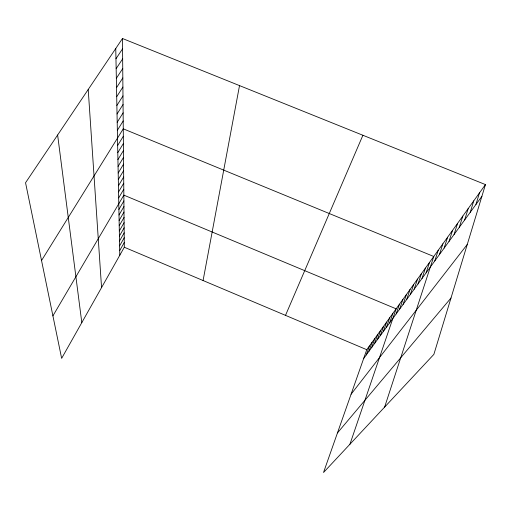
<?xml version="1.0" encoding="UTF-8"?>
<svg xmlns="http://www.w3.org/2000/svg" width="511" height="511" viewBox="0 0 511 511"><rect width="100%" height="100%" fill="white"/><g stroke="black" fill="none" stroke-linecap="round" stroke-linejoin="round"><path stroke-width="0.77" d="M203.084 280.539L239.518 85.605M485.45 184.586L433.877 354.372L323.52 472.503L366.764 349.696L485.45 184.586L122.48 38.497L25.55 182.746L61.646 358.364L124.301 247.247L122.48 38.497M475.952 204.451L479.51 192.851M470.216 212.327L473.761 200.849M464.659 219.947L468.197 208.59M459.28 227.325L462.813 216.083M454.075 234.466L457.594 223.339M449.028 241.39L452.535 230.378M444.136 248.103L447.63 237.2M439.39 254.619L442.871 243.817M434.784 260.936L438.253 250.243M384.623 407.095L433.769 256.484L123.266 128.823L41.538 260.527M426.097 272.855L429.534 262.373M421.997 278.476L425.42 268.096M414.127 289.277L417.519 279.089M418.004 283.95L421.415 273.666M410.346 294.464L413.718 284.372M406.667 299.516L410.02 289.513M403.077 304.435L406.417 294.528M396.172 313.907L399.481 304.179M399.583 309.232L402.904 299.414M349.939 444.219L396.14 308.829L123.847 195.138L52.914 315.875M386.444 327.251L389.701 317.785M389.612 322.914L392.882 313.358M380.344 335.625L383.563 326.325M383.359 331.486L386.597 322.109M377.399 339.662L380.599 330.445M371.714 347.467L374.876 338.41M374.525 343.609L377.706 334.469M366.278 354.921L369.408 346.017M368.968 351.236L372.11 342.255M285.508 315.364L362.899 135.262M119.702 250.607L124.262 242.546M119.606 245.861L124.218 237.743M119.51 241.007L124.179 232.831M119.414 236.044L124.135 227.804M119.319 230.972L124.09 222.668M119.216 225.779L124.045 217.418M119.114 220.465L123.994 212.039M119.006 215.022L123.949 206.54M118.897 209.453L123.898 200.906M118.673 197.91L123.796 189.23M118.558 191.925L123.745 183.181M118.437 185.787L123.688 176.978M118.316 179.495L123.636 170.617M118.188 173.037L123.579 164.095M118.06 166.414L123.521 157.407M117.926 159.617L123.458 150.541M117.792 152.636L123.4 143.489M117.651 145.469L123.336 136.252M117.358 130.299L123.202 120.947M117.198 122.27L123.132 112.842M117.038 114.004L123.055 104.506M116.872 105.483L122.979 95.915M116.7 96.707L122.902 87.068M116.527 87.662L122.825 77.947M116.342 78.33L122.742 68.544M116.157 68.704L122.659 58.848M115.965 58.759L122.57 48.832M363.653 358.524L481.892 196.307M351.083 394.224L467.271 244.437M337.458 432.926L450.996 298.015M124.301 247.247L366.764 349.696M57.628 135.006L81.811 322.607M88.211 89.495L101.555 287.591M115.761 48.494L119.791 255.251"/></g></svg>
